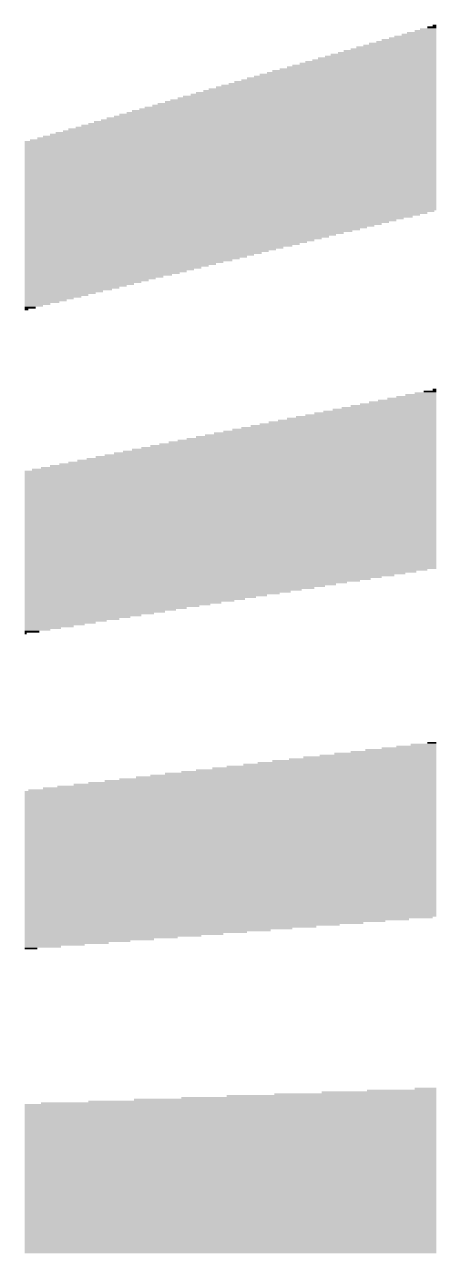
# Model space of a CAD drawing. Extents: x -50 to 50, y -28 to 28.
# Drawn here: x 45.22 to 50.01, y -0.05 to 14.23 of the extents above; entities that cross this region are included whole.
import ezdxf

# ---------------------------------------------------------------- set-up
doc = ezdxf.new("R2010")
doc.units = 0
doc.layers.add('200', color=132, linetype='CONTINUOUS')

# ---------------------------------------------------------------- blocks, each defined once
blk = doc.blocks.new('RECT')
blk.add_solid([(-0.5, -0.5), (0.5, -0.5), (-0.5, 0.5), (0.5, 0.5)])

msp = doc.modelspace()

# ---------------------------------------------------------------- block references
at = {"layer": '200'}
for p, xscale, yscale in [((49.8373, 14.1393), 0.3404, 0.0211), ((49.8805, 14.1605), 0.254, 0.0213), ((49.9123, 14.1817), 0.1905, 0.0211), ((49.9542, 14.2028), 0.1067, 0.0211), ((49.9859, 14.224), 0.0432, 0.0213), ((49.5833, 13.9912), 0.8484, 0.0211), ((49.6151, 14.0123), 0.7849, 0.0211), ((49.6583, 14.0335), 0.6985, 0.0213), ((49.69, 14.0547), 0.635, 0.0211), ((49.7319, 14.0758), 0.5512, 0.0211), ((49.7637, 14.097), 0.4877, 0.0213), ((49.8056, 14.1182), 0.4039, 0.0211), ((49.3611, 13.8642), 1.2929, 0.0211), ((49.3928, 13.8853), 1.2294, 0.0211), ((49.436, 13.9065), 1.143, 0.0213), ((49.4678, 13.9277), 1.0795, 0.0211), ((49.5097, 13.9488), 0.9957, 0.0211), ((49.5414, 13.97), 0.9322, 0.0213), ((49.0969, 13.716), 1.8212, 0.0213), ((49.1388, 13.7372), 1.7374, 0.0211), ((49.1706, 13.7583), 1.6739, 0.0211), ((49.2138, 13.7795), 1.5875, 0.0213), ((49.2455, 13.8007), 1.524, 0.0211), ((49.2874, 13.8218), 1.4402, 0.0211), ((49.3192, 13.843), 1.3767, 0.0213), ((48.8328, 13.5678), 2.3495, 0.0211), ((48.8747, 13.589), 2.2657, 0.0213), ((48.9064, 13.6102), 2.2022, 0.0211), ((48.9483, 13.6313), 2.1184, 0.0211), ((48.9801, 13.6525), 2.0549, 0.0213), ((49.0233, 13.6737), 1.9685, 0.0211), ((49.055, 13.6948), 1.905, 0.0211), ((48.5788, 13.4197), 2.8575, 0.0211), ((48.6105, 13.4408), 2.794, 0.0211), ((48.6524, 13.462), 2.7102, 0.0213), ((48.6842, 13.4832), 2.6467, 0.0211), ((48.7261, 13.5043), 2.5629, 0.0211), ((48.7578, 13.5255), 2.4994, 0.0213), ((48.801, 13.5467), 2.413, 0.0211), ((48.3565, 13.2927), 3.302, 0.0211), ((48.3883, 13.3138), 3.2385, 0.0211), ((48.4302, 13.335), 3.1547, 0.0213), ((48.4619, 13.3562), 3.0912, 0.0211), ((48.5038, 13.3773), 3.0074, 0.0211), ((48.5356, 13.3985), 2.9439, 0.0213), ((48.0911, 13.1445), 3.8329, 0.0213), ((48.1343, 13.1657), 3.7465, 0.0211), ((48.166, 13.1868), 3.683, 0.0211), ((48.2079, 13.208), 3.5992, 0.0213), ((48.2397, 13.2292), 3.5357, 0.0211), ((48.2816, 13.2503), 3.4519, 0.0211), ((48.3133, 13.2715), 3.3884, 0.0213), ((47.8371, 12.9963), 4.3409, 0.0211), ((47.8688, 13.0175), 4.2774, 0.0213), ((47.912, 13.0387), 4.191, 0.0211), ((47.9438, 13.0598), 4.1275, 0.0211), ((47.9857, 13.081), 4.0437, 0.0213), ((48.0174, 13.1022), 3.9802, 0.0211), ((48.0593, 13.1233), 3.8964, 0.0211), ((47.6148, 12.8693), 4.7854, 0.0211), ((47.6148, 12.8482), 4.7854, 0.0211), ((47.6466, 12.8905), 4.7219, 0.0213), ((47.6898, 12.9117), 4.6355, 0.0211), ((47.7215, 12.9328), 4.572, 0.0211), ((47.7634, 12.954), 4.4882, 0.0213), ((47.7952, 12.9752), 4.4247, 0.0211), ((47.6148, 12.827), 4.7854, 0.0213), ((47.6148, 12.8058), 4.7854, 0.0211), ((47.6148, 12.7847), 4.7854, 0.0211), ((47.6148, 12.7635), 4.7854, 0.0213), ((47.6148, 12.7423), 4.7854, 0.0211), ((47.6148, 12.7212), 4.7854, 0.0211), ((47.6148, 12.7), 4.7854, 0.0213), ((47.6148, 12.6788), 4.7854, 0.0211), ((47.6148, 12.6577), 4.7854, 0.0211), ((47.6148, 12.6365), 4.7854, 0.0213), ((47.6148, 12.6153), 4.7854, 0.0211), ((47.6148, 12.5942), 4.7854, 0.0211), ((47.6148, 12.573), 4.7854, 0.0213), ((47.6148, 12.5518), 4.7854, 0.0211), ((47.6148, 12.5307), 4.7854, 0.0211), ((47.6148, 12.5095), 4.7854, 0.0213), ((47.6148, 12.4883), 4.7854, 0.0211), ((47.6148, 12.4672), 4.7854, 0.0211), ((47.6148, 12.446), 4.7854, 0.0213), ((47.6148, 12.4248), 4.7854, 0.0211), ((47.6148, 12.4037), 4.7854, 0.0211), ((47.6148, 12.3825), 4.7854, 0.0213), ((47.6148, 12.3613), 4.7854, 0.0211), ((47.6148, 12.3402), 4.7854, 0.0211), ((47.6148, 12.319), 4.7854, 0.0213), ((47.6148, 12.2978), 4.7854, 0.0211), ((47.6148, 12.2767), 4.7854, 0.0211), ((47.6148, 12.2555), 4.7854, 0.0213), ((47.6148, 12.2343), 4.7854, 0.0211), ((47.6148, 12.2132), 4.7854, 0.0211), ((47.6148, 12.192), 4.7854, 0.0213), ((47.6148, 12.1708), 4.7854, 0.0211), ((47.6148, 12.1497), 4.7854, 0.0211), ((47.6148, 12.1285), 4.7854, 0.0213), ((47.6148, 12.1073), 4.7854, 0.0211), ((47.6148, 12.0862), 4.7854, 0.0211), ((47.6034, 12.065), 4.7625, 0.0213), ((47.5615, 12.0438), 4.6787, 0.0211), ((47.5196, 12.0227), 4.5949, 0.0211), ((47.4764, 12.0015), 4.5085, 0.0213), ((47.4243, 11.9803), 4.4044, 0.0211), ((47.3392, 11.938), 4.2342, 0.0213), ((47.2973, 11.9168), 4.1504, 0.0211), ((47.1703, 11.8533), 3.8964, 0.0211), ((47.3812, 11.9592), 4.318, 0.0211), ((47.2542, 11.8957), 4.064, 0.0211), ((47.2123, 11.8745), 3.9802, 0.0213), ((47.0751, 11.811), 3.7059, 0.0213), ((47.0319, 11.7898), 3.6195, 0.0211), ((46.99, 11.7687), 3.5357, 0.0211), ((46.9481, 11.7475), 3.4519, 0.0213), ((46.9049, 11.7263), 3.3655, 0.0211), ((46.863, 11.7052), 3.2817, 0.0211), ((47.1272, 11.8322), 3.81, 0.0211), ((46.8211, 11.684), 3.1979, 0.0213), ((46.7779, 11.6628), 3.1115, 0.0211), ((46.7258, 11.6417), 3.0074, 0.0211), ((46.5988, 11.5782), 2.7534, 0.0211), ((46.6827, 11.6205), 2.921, 0.0213), ((46.6408, 11.5993), 2.8372, 0.0211), ((46.4718, 11.5147), 2.4994, 0.0211), ((46.3334, 11.4512), 2.2225, 0.0211), ((46.2915, 11.43), 2.1387, 0.0213), ((46.5557, 11.557), 2.667, 0.0213), ((46.5138, 11.5358), 2.5832, 0.0211), ((46.4287, 11.4935), 2.413, 0.0213), ((46.3766, 11.4723), 2.3089, 0.0211), ((46.2496, 11.4088), 2.0549, 0.0211), ((46.2064, 11.3877), 1.9685, 0.0211), ((46.1645, 11.3665), 1.8847, 0.0213), ((46.1226, 11.3453), 1.8009, 0.0211), ((46.0794, 11.3242), 1.7145, 0.0211), ((46.0273, 11.303), 1.6104, 0.0213), ((45.9842, 11.2818), 1.524, 0.0211), ((45.9003, 11.2395), 1.3564, 0.0213), ((45.8152, 11.1972), 1.1862, 0.0211), ((45.7733, 11.176), 1.1024, 0.0213), ((45.6781, 11.1337), 0.9119, 0.0211), ((45.9423, 11.2607), 1.4402, 0.0211), ((45.8572, 11.2183), 1.27, 0.0211), ((45.7302, 11.1548), 1.016, 0.0211), ((45.6349, 11.1125), 0.8255, 0.0213), ((45.5511, 11.0702), 0.6579, 0.0211), ((45.5079, 11.049), 0.5715, 0.0213), ((45.466, 11.0278), 0.4877, 0.0211), ((45.593, 11.0913), 0.7417, 0.0211), ((45.4241, 11.0067), 0.4039, 0.0211), ((45.3288, 10.9643), 0.2134, 0.0211), ((45.3708, 10.9855), 0.2972, 0.0213), ((45.2857, 10.9432), 0.127, 0.0211), ((45.2438, 10.922), 0.0432, 0.0213), ((49.9859, 9.9907), 0.0432, 0.0211), ((49.6684, 9.8637), 0.6782, 0.0211), ((49.7218, 9.8848), 0.5715, 0.0211), ((49.7738, 9.906), 0.4674, 0.0213), ((49.8272, 9.9272), 0.3607, 0.0211), ((49.8805, 9.9483), 0.254, 0.0211), ((49.9326, 9.9695), 0.1499, 0.0213), ((49.2976, 9.7155), 1.4199, 0.0213), ((49.3509, 9.7367), 1.3132, 0.0211), ((49.4043, 9.7578), 1.2065, 0.0211), ((49.4563, 9.779), 1.1024, 0.0213), ((49.5097, 9.8002), 0.9957, 0.0211), ((49.563, 9.8213), 0.889, 0.0211), ((49.6151, 9.8425), 0.7849, 0.0213), ((48.928, 9.5673), 2.159, 0.0211), ((48.9801, 9.5885), 2.0549, 0.0213), ((49.0334, 9.6097), 1.9482, 0.0211), ((49.0868, 9.6308), 1.8415, 0.0211), ((49.1388, 9.652), 1.7374, 0.0213), ((49.1922, 9.6732), 1.6307, 0.0211), ((49.2455, 9.6943), 1.524, 0.0211), ((48.5572, 9.4192), 2.9007, 0.0211), ((48.6105, 9.4403), 2.794, 0.0211), ((48.6626, 9.4615), 2.6899, 0.0213), ((48.7159, 9.4827), 2.5832, 0.0211), ((48.7693, 9.5038), 2.4765, 0.0211), ((48.8213, 9.525), 2.3724, 0.0213), ((48.8747, 9.5462), 2.2657, 0.0211), ((48.2397, 9.2922), 3.5357, 0.0211), ((48.293, 9.3133), 3.429, 0.0211), ((48.3451, 9.3345), 3.3249, 0.0213), ((48.3984, 9.3557), 3.2182, 0.0211), ((48.4518, 9.3768), 3.1115, 0.0211), ((48.5038, 9.398), 3.0074, 0.0213), ((47.8688, 9.144), 4.2774, 0.0213), ((47.9222, 9.1652), 4.1707, 0.0211), ((47.9755, 9.1863), 4.064, 0.0211), ((48.0276, 9.2075), 3.9599, 0.0213), ((48.0809, 9.2287), 3.8532, 0.0211), ((48.1343, 9.2498), 3.7465, 0.0211), ((48.1863, 9.271), 3.6424, 0.0213), ((47.6148, 9.0382), 4.7854, 0.0211), ((47.6148, 9.017), 4.7854, 0.0213), ((47.6148, 8.9958), 4.7854, 0.0211), ((47.658, 9.0593), 4.699, 0.0211), ((47.7101, 9.0805), 4.5949, 0.0213), ((47.7634, 9.1017), 4.4882, 0.0211), ((47.8168, 9.1228), 4.3815, 0.0211), ((47.6148, 8.9747), 4.7854, 0.0211), ((47.6148, 8.9535), 4.7854, 0.0213), ((47.6148, 8.9323), 4.7854, 0.0211), ((47.6148, 8.9112), 4.7854, 0.0211), ((47.6148, 8.89), 4.7854, 0.0213), ((47.6148, 8.8688), 4.7854, 0.0211), ((47.6148, 8.8477), 4.7854, 0.0211), ((47.6148, 8.8265), 4.7854, 0.0213), ((47.6148, 8.8053), 4.7854, 0.0211), ((47.6148, 8.7842), 4.7854, 0.0211), ((47.6148, 8.763), 4.7854, 0.0213), ((47.6148, 8.7418), 4.7854, 0.0211), ((47.6148, 8.7207), 4.7854, 0.0211), ((47.6148, 8.6995), 4.7854, 0.0213), ((47.6148, 8.6783), 4.7854, 0.0211), ((47.6148, 8.6572), 4.7854, 0.0211), ((47.6148, 8.636), 4.7854, 0.0213), ((47.6148, 8.6148), 4.7854, 0.0211), ((47.6148, 8.5937), 4.7854, 0.0211), ((47.6148, 8.5725), 4.7854, 0.0213), ((47.6148, 8.5513), 4.7854, 0.0211), ((47.6148, 8.5302), 4.7854, 0.0211), ((47.6148, 8.509), 4.7854, 0.0213), ((47.6148, 8.4878), 4.7854, 0.0211), ((47.6148, 8.4667), 4.7854, 0.0211), ((47.6148, 8.4455), 4.7854, 0.0213), ((47.6148, 8.4243), 4.7854, 0.0211), ((47.6148, 8.4032), 4.7854, 0.0211), ((47.6148, 8.382), 4.7854, 0.0213), ((47.6148, 8.3608), 4.7854, 0.0211), ((47.6148, 8.3397), 4.7854, 0.0211), ((47.6148, 8.3185), 4.7854, 0.0213), ((47.6148, 8.2973), 4.7854, 0.0211), ((47.6148, 8.2762), 4.7854, 0.0211), ((47.6148, 8.255), 4.7854, 0.0213), ((47.6148, 8.2338), 4.7854, 0.0211), ((47.6148, 8.2127), 4.7854, 0.0211), ((47.6148, 8.1915), 4.7854, 0.0213), ((47.6148, 8.1703), 4.7854, 0.0211), ((47.6148, 8.1492), 4.7854, 0.0211), ((47.6148, 8.128), 4.7854, 0.0213), ((47.6148, 8.1068), 4.7854, 0.0211), ((47.6148, 8.0857), 4.7854, 0.0211), ((47.6148, 8.0645), 4.7854, 0.0213), ((47.6148, 8.0433), 4.7854, 0.0211), ((47.6148, 8.0222), 4.7854, 0.0211), ((47.6148, 8.001), 4.7854, 0.0213), ((47.6148, 7.9798), 4.7854, 0.0211), ((47.6148, 7.9587), 4.7854, 0.0211), ((47.6148, 7.9375), 4.7854, 0.0213), ((47.6148, 7.9163), 4.7854, 0.0211), ((47.5615, 7.8952), 4.6787, 0.0211), ((47.498, 7.874), 4.5517, 0.0213), ((47.4345, 7.8528), 4.4247, 0.0211), ((47.371, 7.8317), 4.2977, 0.0211), ((47.2973, 7.8105), 4.1504, 0.0213), ((47.2338, 7.7893), 4.0234, 0.0211), ((47.1703, 7.7682), 3.8964, 0.0211), ((47.0954, 7.747), 3.7465, 0.0213), ((47.0319, 7.7258), 3.6195, 0.0211), ((46.9684, 7.7047), 3.4925, 0.0211), ((46.9049, 7.6835), 3.3655, 0.0213), ((46.7677, 7.6412), 3.0912, 0.0211), ((46.6306, 7.5988), 2.8169, 0.0211), ((46.8313, 7.6623), 3.2182, 0.0211), ((46.7043, 7.62), 2.9642, 0.0213), ((46.5671, 7.5777), 2.6899, 0.0211), ((46.5036, 7.5565), 2.5629, 0.0213), ((46.4401, 7.5353), 2.4359, 0.0211), ((46.1645, 7.4507), 1.8847, 0.0211), ((46.101, 7.4295), 1.7577, 0.0213), ((46.3652, 7.5142), 2.286, 0.0211), ((46.3017, 7.493), 2.159, 0.0213), ((46.2382, 7.4718), 2.032, 0.0211), ((46.0375, 7.4083), 1.6307, 0.0211), ((45.974, 7.3872), 1.5037, 0.0211), ((45.9003, 7.366), 1.3564, 0.0213), ((45.8368, 7.3448), 1.2294, 0.0211), ((45.7733, 7.3237), 1.1024, 0.0211), ((45.6984, 7.3025), 0.9525, 0.0213), ((45.6349, 7.2813), 0.8255, 0.0211), ((45.5714, 7.2602), 0.6985, 0.0211), ((45.5079, 7.239), 0.5715, 0.0213), ((45.4342, 7.2178), 0.4242, 0.0211), ((45.2336, 7.1543), 0.0229, 0.0211), ((45.3708, 7.1967), 0.2972, 0.0211), ((45.3073, 7.1755), 0.1702, 0.0213), ((49.8589, 5.8632), 0.2972, 0.0211), ((49.9542, 5.8843), 0.1067, 0.0211), ((49.2341, 5.715), 1.5469, 0.0213), ((49.3293, 5.7362), 1.3564, 0.0211), ((49.4144, 5.7573), 1.1862, 0.0211), ((49.5097, 5.7785), 0.9957, 0.0213), ((49.5948, 5.7997), 0.8255, 0.0211), ((49.69, 5.8208), 0.635, 0.0211), ((49.7738, 5.842), 0.4674, 0.0213), ((48.6105, 5.5668), 2.794, 0.0211), ((48.7058, 5.588), 2.6035, 0.0213), ((48.7896, 5.6092), 2.4359, 0.0211), ((48.8848, 5.6303), 2.2454, 0.0211), ((48.9699, 5.6515), 2.0752, 0.0213), ((49.055, 5.6727), 1.905, 0.0211), ((49.1503, 5.6938), 1.7145, 0.0211), ((47.9857, 5.4187), 4.0437, 0.0211), ((48.0809, 5.4398), 3.8532, 0.0211), ((48.166, 5.461), 3.683, 0.0213), ((48.2613, 5.4822), 3.4925, 0.0211), ((48.3451, 5.5033), 3.3249, 0.0211), ((48.4302, 5.5245), 3.1547, 0.0213), ((48.5254, 5.5457), 2.9642, 0.0211), ((47.6148, 5.3128), 4.7854, 0.0211), ((47.6148, 5.2917), 4.7854, 0.0211), ((47.6364, 5.334), 4.7422, 0.0213), ((47.7215, 5.3552), 4.572, 0.0211), ((47.8053, 5.3763), 4.4044, 0.0211), ((47.9006, 5.3975), 4.2139, 0.0213), ((47.6148, 5.2705), 4.7854, 0.0213), ((47.6148, 5.2493), 4.7854, 0.0211), ((47.6148, 5.2282), 4.7854, 0.0211), ((47.6148, 5.207), 4.7854, 0.0213), ((47.6148, 5.1858), 4.7854, 0.0211), ((47.6148, 5.1647), 4.7854, 0.0211), ((47.6148, 5.1435), 4.7854, 0.0213), ((47.6148, 5.1223), 4.7854, 0.0211), ((47.6148, 5.1012), 4.7854, 0.0211), ((47.6148, 5.08), 4.7854, 0.0213), ((47.6148, 5.0588), 4.7854, 0.0211), ((47.6148, 5.0377), 4.7854, 0.0211), ((47.6148, 5.0165), 4.7854, 0.0213), ((47.6148, 4.9953), 4.7854, 0.0211), ((47.6148, 4.9742), 4.7854, 0.0211), ((47.6148, 4.953), 4.7854, 0.0213), ((47.6148, 4.9318), 4.7854, 0.0211), ((47.6148, 4.9107), 4.7854, 0.0211), ((47.6148, 4.8895), 4.7854, 0.0213), ((47.6148, 4.8683), 4.7854, 0.0211), ((47.6148, 4.8472), 4.7854, 0.0211), ((47.6148, 4.826), 4.7854, 0.0213), ((47.6148, 4.8048), 4.7854, 0.0211), ((47.6148, 4.7837), 4.7854, 0.0211), ((47.6148, 4.7625), 4.7854, 0.0213), ((47.6148, 4.7413), 4.7854, 0.0211), ((47.6148, 4.7202), 4.7854, 0.0211), ((47.6148, 4.699), 4.7854, 0.0213), ((47.6148, 4.6778), 4.7854, 0.0211), ((47.6148, 4.6567), 4.7854, 0.0211), ((47.6148, 4.6355), 4.7854, 0.0213), ((47.6148, 4.6143), 4.7854, 0.0211), ((47.6148, 4.5932), 4.7854, 0.0211), ((47.6148, 4.572), 4.7854, 0.0213), ((47.6148, 4.5508), 4.7854, 0.0211), ((47.6148, 4.5297), 4.7854, 0.0211), ((47.6148, 4.5085), 4.7854, 0.0213), ((47.6148, 4.4873), 4.7854, 0.0211), ((47.6148, 4.4662), 4.7854, 0.0211), ((47.6148, 4.445), 4.7854, 0.0213), ((47.6148, 4.4238), 4.7854, 0.0211), ((47.6148, 4.4027), 4.7854, 0.0211), ((47.6148, 4.3815), 4.7854, 0.0213), ((47.6148, 4.3603), 4.7854, 0.0211), ((47.6148, 4.3392), 4.7854, 0.0211), ((47.6148, 4.318), 4.7854, 0.0213), ((47.6148, 4.2968), 4.7854, 0.0211), ((47.6148, 4.2757), 4.7854, 0.0211), ((47.6148, 4.2545), 4.7854, 0.0213), ((47.6148, 4.2333), 4.7854, 0.0211), ((47.6148, 4.2122), 4.7854, 0.0211), ((47.6148, 4.191), 4.7854, 0.0213), ((47.6148, 4.1698), 4.7854, 0.0211), ((47.6148, 4.1487), 4.7854, 0.0211), ((47.6148, 4.1275), 4.7854, 0.0213), ((47.6148, 4.1063), 4.7854, 0.0211), ((47.6148, 4.0852), 4.7854, 0.0211), ((47.6148, 4.064), 4.7854, 0.0213), ((47.6148, 4.0428), 4.7854, 0.0211), ((47.6148, 4.0217), 4.7854, 0.0211), ((47.6148, 4.0005), 4.7854, 0.0213), ((47.6148, 3.9793), 4.7854, 0.0211), ((47.6148, 3.9582), 4.7854, 0.0211), ((47.6148, 3.937), 4.7854, 0.0213), ((47.6148, 3.9158), 4.7854, 0.0211), ((47.6148, 3.8947), 4.7854, 0.0211), ((47.6148, 3.8735), 4.7854, 0.0213), ((47.5933, 3.8523), 4.7422, 0.0211), ((47.4561, 3.8312), 4.4679, 0.0211), ((47.0535, 3.7677), 3.6627, 0.0211), ((46.9163, 3.7465), 3.3884, 0.0213), ((46.7779, 3.7253), 3.1115, 0.0211), ((46.6509, 3.7042), 2.8575, 0.0211), ((47.3177, 3.81), 4.191, 0.0213), ((47.1907, 3.7888), 3.937, 0.0211), ((46.2496, 3.6407), 2.0549, 0.0211), ((45.974, 3.5983), 1.5037, 0.0211), ((45.8368, 3.5772), 1.2294, 0.0211), ((46.5138, 3.683), 2.5832, 0.0213), ((46.3766, 3.6618), 2.3089, 0.0211), ((46.1112, 3.6195), 1.778, 0.0213), ((45.7098, 3.556), 0.9754, 0.0213), ((45.5714, 3.5348), 0.6985, 0.0211), ((45.4342, 3.5137), 0.4242, 0.0211), ((45.2971, 3.4925), 0.1499, 0.0213), ((49.8805, 1.8627), 0.254, 0.0211), ((47.9857, 1.7145), 4.0437, 0.0213), ((48.2498, 1.7357), 3.5154, 0.0211), ((48.5254, 1.7568), 2.9642, 0.0211), ((48.7896, 1.778), 2.4359, 0.0213), ((49.0652, 1.7992), 1.8847, 0.0211), ((49.3408, 1.8203), 1.3335, 0.0211), ((49.6049, 1.8415), 0.8052, 0.0213), ((47.6148, 1.6722), 4.7854, 0.0211), ((47.6148, 1.651), 4.7854, 0.0213), ((47.6148, 1.6298), 4.7854, 0.0211), ((47.6148, 1.6087), 4.7854, 0.0211), ((47.6148, 1.5875), 4.7854, 0.0213), ((47.6148, 1.5663), 4.7854, 0.0211), ((47.7101, 1.6933), 4.5949, 0.0211), ((47.6148, 1.5452), 4.7854, 0.0211), ((47.6148, 1.524), 4.7854, 0.0213), ((47.6148, 1.5028), 4.7854, 0.0211), ((47.6148, 1.4817), 4.7854, 0.0211), ((47.6148, 1.4605), 4.7854, 0.0213), ((47.6148, 1.4393), 4.7854, 0.0211), ((47.6148, 1.4182), 4.7854, 0.0211), ((47.6148, 1.397), 4.7854, 0.0213), ((47.6148, 1.3758), 4.7854, 0.0211), ((47.6148, 1.3547), 4.7854, 0.0211), ((47.6148, 1.3335), 4.7854, 0.0213), ((47.6148, 1.3123), 4.7854, 0.0211), ((47.6148, 1.2912), 4.7854, 0.0211), ((47.6148, 1.27), 4.7854, 0.0213), ((47.6148, 1.2488), 4.7854, 0.0211), ((47.6148, 1.2277), 4.7854, 0.0211), ((47.6148, 1.2065), 4.7854, 0.0213), ((47.6148, 1.1853), 4.7854, 0.0211), ((47.6148, 1.1642), 4.7854, 0.0211), ((47.6148, 1.143), 4.7854, 0.0213), ((47.6148, 1.1218), 4.7854, 0.0211), ((47.6148, 1.1007), 4.7854, 0.0211), ((47.6148, 1.0795), 4.7854, 0.0213), ((47.6148, 1.0583), 4.7854, 0.0211), ((47.6148, 1.0372), 4.7854, 0.0211), ((47.6148, 1.016), 4.7854, 0.0213), ((47.6148, 0.9948), 4.7854, 0.0211), ((47.6148, 0.9737), 4.7854, 0.0211), ((47.6148, 0.9525), 4.7854, 0.0213), ((47.6148, 0.9313), 4.7854, 0.0211), ((47.6148, 0.9102), 4.7854, 0.0211), ((47.6148, 0.889), 4.7854, 0.0213), ((47.6148, 0.8678), 4.7854, 0.0211), ((47.6148, 0.8467), 4.7854, 0.0211), ((47.6148, 0.8255), 4.7854, 0.0213), ((47.6148, 0.8043), 4.7854, 0.0211), ((47.6148, 0.7832), 4.7854, 0.0211), ((47.6148, 0.762), 4.7854, 0.0213), ((47.6148, 0.7408), 4.7854, 0.0211), ((47.6148, 0.7197), 4.7854, 0.0211), ((47.6148, 0.6985), 4.7854, 0.0213), ((47.6148, 0.6773), 4.7854, 0.0211), ((47.6148, 0.6562), 4.7854, 0.0211), ((47.6148, 0.635), 4.7854, 0.0213), ((47.6148, 0.6138), 4.7854, 0.0211), ((47.6148, 0.5927), 4.7854, 0.0211), ((47.6148, 0.5715), 4.7854, 0.0213), ((47.6148, 0.5503), 4.7854, 0.0211), ((47.6148, 0.5292), 4.7854, 0.0211), ((47.6148, 0.508), 4.7854, 0.0213), ((47.6148, 0.4868), 4.7854, 0.0211), ((47.6148, 0.4657), 4.7854, 0.0211), ((47.6148, 0.4445), 4.7854, 0.0213), ((47.6148, 0.4233), 4.7854, 0.0211), ((47.6148, 0.4022), 4.7854, 0.0211), ((47.6148, 0.381), 4.7854, 0.0213), ((47.6148, 0.3598), 4.7854, 0.0211), ((47.6148, 0.3387), 4.7854, 0.0211), ((47.6148, 0.3175), 4.7854, 0.0213), ((47.6148, 0.2963), 4.7854, 0.0211), ((47.6148, 0.2752), 4.7854, 0.0211), ((47.6148, 0.254), 4.7854, 0.0213), ((47.6148, 0.2328), 4.7854, 0.0211), ((47.6148, 0.2117), 4.7854, 0.0211), ((47.6148, 0.1905), 4.7854, 0.0213), ((47.6148, 0.1693), 4.7854, 0.0211), ((47.6148, 0.1482), 4.7854, 0.0211), ((47.6148, 0.127), 4.7854, 0.0213), ((47.6148, 0.1058), 4.7854, 0.0211), ((47.6148, 0.0847), 4.7854, 0.0211), ((47.6148, 0.0635), 4.7854, 0.0213), ((47.6148, 0.0423), 4.7854, 0.0211), ((47.6148, 0.0212), 4.7854, 0.0211), ((47.6148, 0), 4.7854, 0.0213), ((47.6148, -0.0212), 4.7854, 0.0211), ((47.6148, -0.0423), 4.7854, 0.0211)]:
    msp.add_blockref('RECT', p, dxfattribs=dict(at, xscale=xscale, yscale=yscale))

doc.saveas('drawing.dxf')
